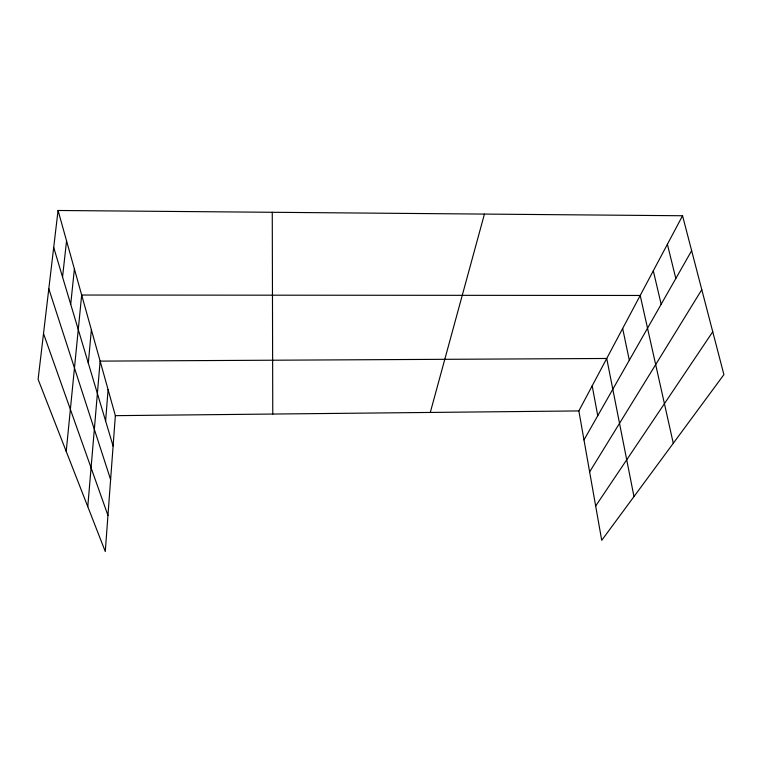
<?xml version="1.0" encoding="UTF-8"?>
<svg xmlns="http://www.w3.org/2000/svg" width="762" height="762" viewBox="0 0 762 762"><rect width="100%" height="100%" fill="white"/><g stroke="black" fill="none" stroke-linecap="round" stroke-linejoin="round"><path stroke-width="1.14" d="M58.064 210.483L115.357 415.652L105.28 551.517L38.1 379.333L58.064 210.483L682.552 215.751L723.9 374.637L601.723 540.315L578.863 410.928L682.552 215.751M105.613 420.967L108.09 389.639M87.773 506.654L100.136 361.121L606.733 358.473L633.974 496.576M88.316 363.16L91.373 329.746M66.218 451.409L81.677 295.037L640.204 295.466L673.284 443.274M70.704 304.305L74.4 268.976M62.541 277.016L66.561 240.878M430.292 412.442L484.432 214.084M583.987 439.912L691.639 250.688M589.636 471.897L701.783 289.674M595.665 506.016L712.746 331.765M115.357 415.652L578.863 410.928M43.51 333.585L107.956 515.417M48.806 288.798L110.614 479.574M53.702 247.44L113.1 446.018M667.388 244.297L675.827 278.492M653.31 270.796L661.159 304.267M622.659 328.479L629.317 360.236M592.188 385.848L597.751 415.719M272.263 212.293L272.767 414.052"/></g></svg>
